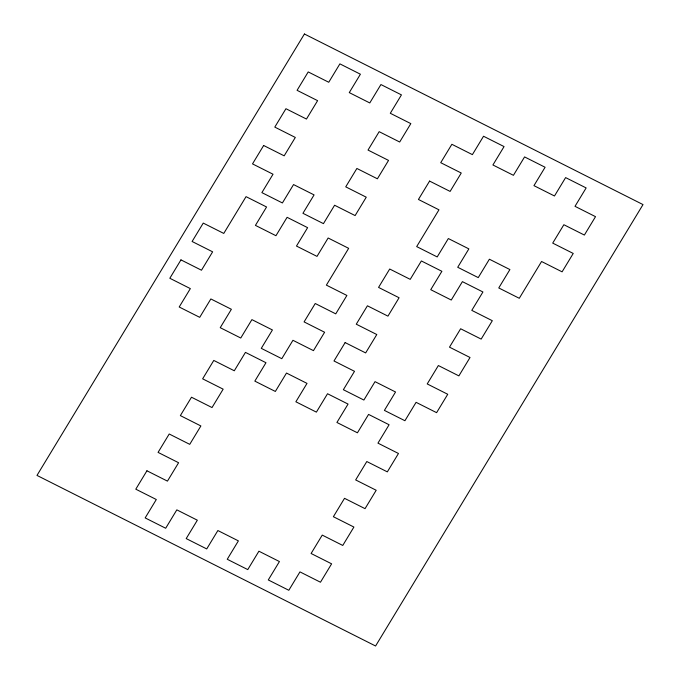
<?xml version="1.0" encoding="UTF-8"?>
<svg xmlns="http://www.w3.org/2000/svg" width="680" height="680" viewBox="0 0 680 680"><rect width="100%" height="100%" fill="white"/><g stroke="black" fill="none" stroke-linecap="round" stroke-linejoin="round"><path stroke-width="1.02" d="M304.419 34L36.983 475.413L375.581 646L643.016 204.587L304.419 34M180.956 259.879L169.821 278.273L190.34 288.609L179.197 307.003L199.716 317.339L210.859 298.945L231.378 309.281L220.235 327.675L240.762 338.019L251.906 319.625L272.425 329.962L261.281 348.355L281.8 358.692L292.944 340.298L313.463 350.642L324.606 332.248L304.087 321.903L315.231 303.518L335.75 313.854L346.894 295.46L326.375 285.124L348.661 248.336L328.142 238L316.999 256.394L296.471 246.058L307.615 227.664L287.096 217.319L275.952 235.713L255.433 225.377L266.577 206.983L246.05 196.647L223.771 233.427L203.244 223.091L192.1 241.485L212.627 251.821L201.484 270.215L180.956 259.879M263.653 145.494L252.509 163.888L273.028 174.225L261.885 192.619L282.404 202.954L293.548 184.569L314.075 194.905L302.931 213.299L323.45 223.635L334.594 205.241L355.113 215.577L366.256 197.191L345.738 186.847L356.881 168.462L377.4 178.797L388.543 160.404L368.024 150.067L379.168 131.673L399.687 142.01L410.83 123.615L390.303 113.279L401.447 94.885L380.927 84.549L369.784 102.944L349.265 92.608L360.409 74.213L339.889 63.869L328.746 82.263L308.219 71.927L297.075 90.321L317.602 100.657L306.459 119.051L285.94 108.715L274.797 127.1L295.315 137.445L284.172 155.831L263.653 145.494M146.931 470.789L135.787 489.183L156.306 499.519L145.163 517.913L165.682 528.25L176.826 509.856L197.344 520.2L186.201 538.586L206.728 548.93L217.872 530.536L238.391 540.872L227.248 559.266L247.767 569.602L258.91 551.208L279.429 561.553L268.286 579.938L288.813 590.283L299.957 571.888L320.475 582.225L331.619 563.831L311.1 553.494L322.243 535.101L342.762 545.445L353.906 527.051L333.378 516.715L344.522 498.321L365.05 508.657L376.193 490.263L355.666 479.927L366.809 461.533L387.337 471.869L398.471 453.483L377.952 443.139L389.096 424.753L368.577 414.409L357.433 432.803L336.914 422.467L348.058 404.073L327.53 393.737L316.387 412.131L295.868 401.786L307.012 383.392L286.493 373.056L275.349 391.45L254.83 381.115L265.974 362.721L245.446 352.385L234.302 370.77L213.783 360.434L202.64 378.828L223.159 389.164L212.024 407.558L191.496 397.222L180.353 415.607L200.881 425.952L189.737 444.346L169.209 434.001L158.066 452.396L178.594 462.731L167.45 481.125L146.931 470.789M429.582 181.084L418.438 199.469L438.965 209.814L416.678 246.594L437.197 256.938L448.341 238.544L468.86 248.88L457.716 267.274L478.244 277.61L489.387 259.216L509.906 269.56L498.763 287.946L519.282 298.291L541.569 261.502L562.088 271.839L573.231 253.453L552.712 243.108L563.856 224.723L584.375 235.059L595.519 216.665L575 206.329L586.143 187.935L565.615 177.599L554.481 195.984L533.953 185.648L545.096 167.255L524.577 156.918L513.434 175.312L492.915 164.976L504.058 146.582L483.531 136.246L472.387 154.632L451.868 144.296L440.725 162.69L461.252 173.026L450.109 191.42L429.582 181.084M345.134 342.584L333.99 360.978L354.51 371.314L343.366 389.708L363.885 400.044L375.028 381.65L395.548 391.995L384.404 410.388L404.931 420.725L416.075 402.33L436.594 412.666L447.738 394.281L427.219 383.936L438.362 365.543L458.881 375.887L470.024 357.493L449.497 347.157L460.64 328.763L481.168 339.099L492.312 320.705L471.784 310.369L482.927 291.975L462.409 281.639L451.265 300.033L430.746 289.688L441.889 271.303L421.362 260.958L410.227 279.352L389.7 269.017L378.556 287.411L399.083 297.747L387.94 316.14L367.412 305.796L356.269 324.19L376.796 334.534L365.653 352.92L345.134 342.584"/></g></svg>
